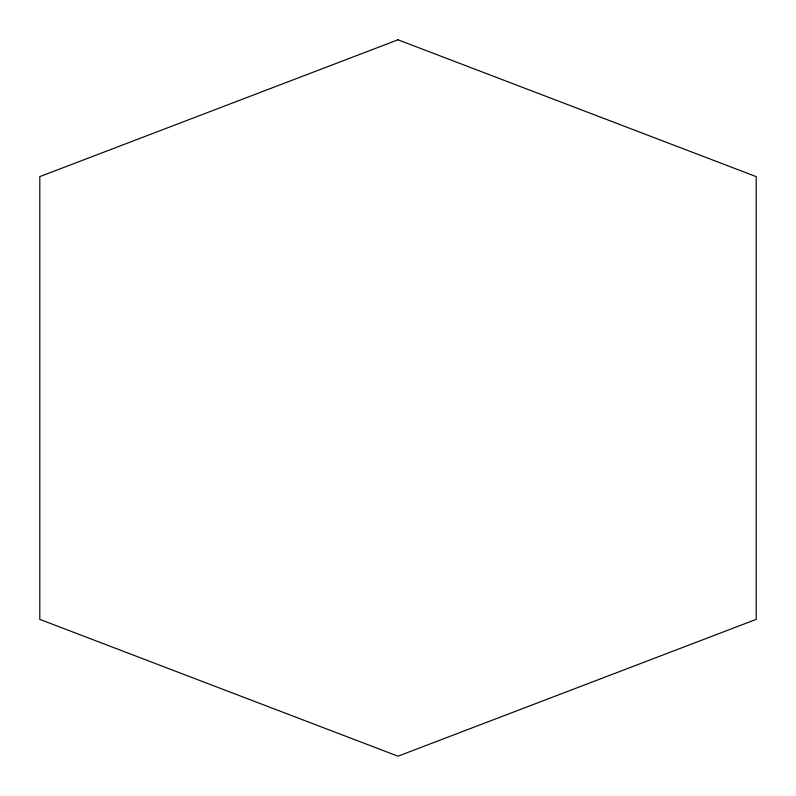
<?xml version="1.0" encoding="UTF-8"?>
<svg xmlns="http://www.w3.org/2000/svg" width="796" height="796" viewBox="0 0 796 796"><rect width="100%" height="100%" fill="white"/><g stroke="black" fill="none" stroke-linecap="round" stroke-linejoin="round"><path stroke-width="1.19" d="M398 39.8L39.8 176.622L39.8 619.378L398 756.2L756.2 619.378L756.2 176.622L398 39.8"/></g></svg>
